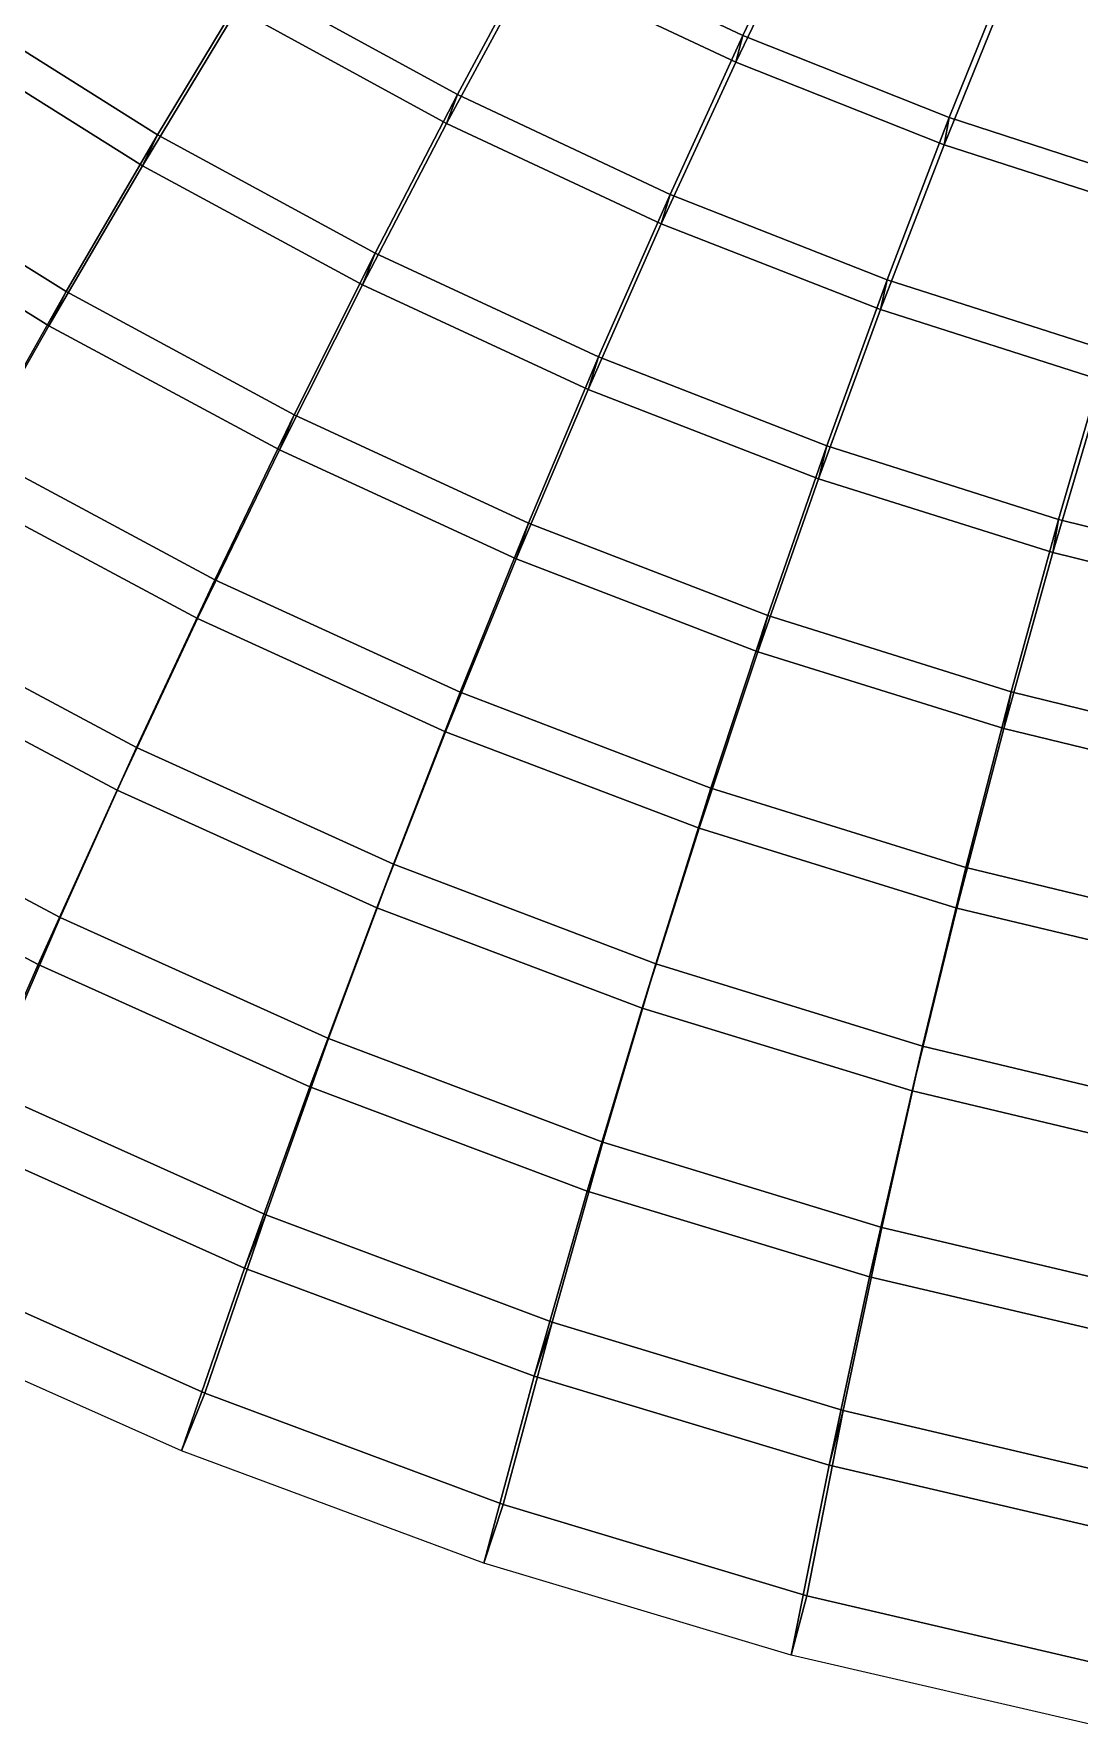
# Model space of a CAD drawing. Header units: metres. Extents: x -2184624 to 1125696, y -1900362 to 1900362.
# Drawn here: x -1068325 to -694878, y -1867737 to -1262434 of the extents above; entities that cross this region are included whole.
import ezdxf

# ---------------------------------------------------------------- set-up
doc = ezdxf.new("R2010")
doc.units = ezdxf.units.M

msp = doc.modelspace()

# ---------------------------------------------------------------- linework, layer by layer
at = {"layer": '1'}
for points in [[(-788691.7, -1207730.5, 385545.88), (-815052.1, -1263045, 357500.44), (-887347.25, -1228841.8, 363299.4), (-857380.6, -1174916.9, 391952.56)], [(-790620.94, -1216377.2, 405661.38), (-817575.75, -1272589.2, 377869.7), (-890574.5, -1238215.8, 383497.28), (-859966.75, -1183420.1, 411896)], [(-887347.25, -1228841.8, 363299.4), (-917031.06, -1284168.5, 330955.8), (-991098.25, -1243553.2, 335868.47), (-957812, -1189893, 368824.94)], [(-627993, -1211492.2, 415449.5), (-647945, -1268163.8, 392317.84), (-719840.06, -1244655.6, 399135.38), (-696197.75, -1188888.8, 422890.12)], [(-991098.25, -1243553.2, 335868.47), (-1024128.8, -1298483, 299019.44), (-1099495.4, -1251088.2, 303076.34), (-1062897.5, -1198101.9, 340536.53)], [(-890574.5, -1238215.8, 383497.28), (-920926.7, -1294494.5, 351448.25), (-995727.6, -1253623.8, 356201.1), (-961721.1, -1199043, 388861.62)], [(-995727.6, -1253623.8, 356201.1), (-1029518.8, -1309565.5, 319693.94), (-1105650.4, -1261823.5, 323602.97), (-1068234.8, -1207862.6, 360719.34)], [(-815052.1, -1263045, 357500.44), (-817575.75, -1272589.2, 377869.7), (-790620.94, -1216377.2, 405661.38), (-788691.7, -1207730.5, 385545.88)], [(-788691.7, -1207730.5, 385545.88), (-790620.94, -1216377.2, 405661.38), (-817575.75, -1272589.2, 377869.7), (-815052.1, -1263045, 357500.44)], [(-718585.56, -1235919.4, 378837.56), (-741252.25, -1292389.6, 351428.72), (-815052.1, -1263045, 357500.44), (-788691.7, -1207730.5, 385545.88)], [(-719840.06, -1244655.6, 399135.38), (-743053.6, -1302047.1, 371979.78), (-817575.75, -1272589.2, 377869.7), (-790620.94, -1216377.2, 405661.38)], [(-917031.06, -1284168.5, 330955.8), (-920926.7, -1294494.5, 351448.25), (-890574.5, -1238215.8, 383497.28), (-887347.25, -1228841.8, 363299.4)], [(-887347.25, -1228841.8, 363299.4), (-890574.5, -1238215.8, 383497.28), (-920926.7, -1294494.5, 351448.25), (-917031.06, -1284168.5, 330955.8)], [(-815052.1, -1263045, 357500.44), (-841026.56, -1319804.8, 325800.4), (-917031.06, -1284168.5, 330955.8), (-887347.25, -1228841.8, 363299.4)], [(-815052.1, -1263045, 357500.44), (-817575.75, -1272589.2, 377869.7), (-890574.5, -1238215.8, 383497.28), (-887347.25, -1228841.8, 363299.4)], [(-887347.25, -1228841.8, 363299.4), (-890574.5, -1238215.8, 383497.28), (-817575.75, -1272589.2, 377869.7), (-815052.1, -1263045, 357500.44)], [(-817575.75, -1272589.2, 377869.7), (-844165.7, -1330329.2, 346462.9), (-920926.7, -1294494.5, 351448.25), (-890574.5, -1238215.8, 383497.28)], [(-741252.25, -1292389.6, 351428.72), (-743053.6, -1302047.1, 371979.78), (-719840.06, -1244655.6, 399135.38), (-718585.56, -1235919.4, 378837.56)], [(-718585.56, -1235919.4, 378837.56), (-719840.06, -1244655.6, 399135.38), (-743053.6, -1302047.1, 371979.78), (-741252.25, -1292389.6, 351428.72)], [(-647380, -1259395, 371827.16), (-666281.9, -1316780.6, 345083.53), (-741252.25, -1292389.6, 351428.72), (-718585.56, -1235919.4, 378837.56)], [(-647380, -1259395, 371827.16), (-647945, -1268163.8, 392317.84), (-719840.06, -1244655.6, 399135.38), (-718585.56, -1235919.4, 378837.56)], [(-718585.56, -1235919.4, 378837.56), (-719840.06, -1244655.6, 399135.38), (-647945, -1268163.8, 392317.84), (-647380, -1259395, 371827.16)], [(-1024128.8, -1298483, 299019.44), (-1029518.8, -1309565.5, 319693.94), (-995727.6, -1253623.8, 356201.1), (-991098.25, -1243553.2, 335868.47)], [(-991098.25, -1243553.2, 335868.47), (-995727.6, -1253623.8, 356201.1), (-1029518.8, -1309565.5, 319693.94), (-1024128.8, -1298483, 299019.44)], [(-917031.06, -1284168.5, 330955.8), (-946366.9, -1340810.8, 294750.16), (-1024128.8, -1298483, 299019.44), (-991098.25, -1243553.2, 335868.47)], [(-917031.06, -1284168.5, 330955.8), (-920926.7, -1294494.5, 351448.25), (-995727.6, -1253623.8, 356201.1), (-991098.25, -1243553.2, 335868.47)], [(-991098.25, -1243553.2, 335868.47), (-995727.6, -1253623.8, 356201.1), (-920926.7, -1294494.5, 351448.25), (-917031.06, -1284168.5, 330955.8)], [(-647945, -1268163.8, 392317.84), (-667345.9, -1326491.6, 365827.1), (-743053.6, -1302047.1, 371979.78), (-719840.06, -1244655.6, 399135.38)], [(-1024128.8, -1298483, 299019.44), (-1056829, -1354581.9, 258116.22), (-1135844.4, -1305195.9, 261537.55), (-1099495.4, -1251088.2, 303076.34)], [(-1024128.8, -1298483, 299019.44), (-1029518.8, -1309565.5, 319693.94), (-1105650.4, -1261823.5, 323602.97), (-1099495.4, -1251088.2, 303076.34)], [(-1099495.4, -1251088.2, 303076.34), (-1105650.4, -1261823.5, 323602.97), (-1029518.8, -1309565.5, 319693.94), (-1024128.8, -1298483, 299019.44)], [(-920926.7, -1294494.5, 351448.25), (-950964.4, -1352182.8, 315582.53), (-1029518.8, -1309565.5, 319693.94), (-995727.6, -1253623.8, 356201.1)], [(-1029518.8, -1309565.5, 319693.94), (-1063028.2, -1366781.9, 279184.53), (-1142873.4, -1317008.4, 282460.5), (-1105650.4, -1261823.5, 323602.97)], [(-841026.56, -1319804.8, 325800.4), (-844165.7, -1330329.2, 346462.9), (-817575.75, -1272589.2, 377869.7), (-815052.1, -1263045, 357500.44)], [(-815052.1, -1263045, 357500.44), (-817575.75, -1272589.2, 377869.7), (-844165.7, -1330329.2, 346462.9), (-841026.56, -1319804.8, 325800.4)], [(-741252.25, -1292389.6, 351428.72), (-763425.56, -1350341.5, 320402.9), (-841026.56, -1319804.8, 325800.4), (-815052.1, -1263045, 357500.44)], [(-741252.25, -1292389.6, 351428.72), (-743053.6, -1302047.1, 371979.78), (-817575.75, -1272589.2, 377869.7), (-815052.1, -1263045, 357500.44)], [(-815052.1, -1263045, 357500.44), (-817575.75, -1272589.2, 377869.7), (-743053.6, -1302047.1, 371979.78), (-741252.25, -1292389.6, 351428.72)], [(-743053.6, -1302047.1, 371979.78), (-765788.8, -1361004.2, 341245.9), (-844165.7, -1330329.2, 346462.9), (-817575.75, -1272589.2, 377869.7)], [(-946366.9, -1340810.8, 294750.16), (-950964.4, -1352182.8, 315582.53), (-920926.7, -1294494.5, 351448.25), (-917031.06, -1284168.5, 330955.8)], [(-917031.06, -1284168.5, 330955.8), (-920926.7, -1294494.5, 351448.25), (-950964.4, -1352182.8, 315582.53), (-946366.9, -1340810.8, 294750.16)], [(-841026.56, -1319804.8, 325800.4), (-866555.8, -1377921.8, 290269.88), (-946366.9, -1340810.8, 294750.16), (-917031.06, -1284168.5, 330955.8)], [(-841026.56, -1319804.8, 325800.4), (-844165.7, -1330329.2, 346462.9), (-920926.7, -1294494.5, 351448.25), (-917031.06, -1284168.5, 330955.8)], [(-917031.06, -1284168.5, 330955.8), (-920926.7, -1294494.5, 351448.25), (-844165.7, -1330329.2, 346462.9), (-841026.56, -1319804.8, 325800.4)], [(-844165.7, -1330329.2, 346462.9), (-870336.94, -1389522, 311270.25), (-950964.4, -1352182.8, 315582.53), (-920926.7, -1294494.5, 351448.25)], [(-763425.56, -1350341.5, 320402.9), (-765788.8, -1361004.2, 341245.9), (-743053.6, -1302047.1, 371979.78), (-741252.25, -1292389.6, 351428.72)], [(-741252.25, -1292389.6, 351428.72), (-743053.6, -1302047.1, 371979.78), (-765788.8, -1361004.2, 341245.9), (-763425.56, -1350341.5, 320402.9)], [(-666281.9, -1316780.6, 345083.53), (-684577.3, -1375678.6, 314762.4), (-763425.56, -1350341.5, 320402.9), (-741252.25, -1292389.6, 351428.72)], [(-666281.9, -1316780.6, 345083.53), (-667345.9, -1326491.6, 365827.1), (-743053.6, -1302047.1, 371979.78), (-741252.25, -1292389.6, 351428.72)], [(-741252.25, -1292389.6, 351428.72), (-743053.6, -1302047.1, 371979.78), (-667345.9, -1326491.6, 365827.1), (-666281.9, -1316780.6, 345083.53)], [(-1056829, -1354581.9, 258116.22), (-1063028.2, -1366781.9, 279184.53), (-1029518.8, -1309565.5, 319693.94), (-1024128.8, -1298483, 299019.44)], [(-1024128.8, -1298483, 299019.44), (-1029518.8, -1309565.5, 319693.94), (-1063028.2, -1366781.9, 279184.53), (-1056829, -1354581.9, 258116.22)], [(-946366.9, -1340810.8, 294750.16), (-975287.5, -1398666.5, 254515.88), (-1056829, -1354581.9, 258116.22), (-1024128.8, -1298483, 299019.44)], [(-946366.9, -1340810.8, 294750.16), (-950964.4, -1352182.8, 315582.53), (-1029518.8, -1309565.5, 319693.94), (-1024128.8, -1298483, 299019.44)], [(-1024128.8, -1298483, 299019.44), (-1029518.8, -1309565.5, 319693.94), (-950964.4, -1352182.8, 315582.53), (-946366.9, -1340810.8, 294750.16)], [(-1056829, -1354581.9, 258116.22), (-1089124.6, -1411734.8, 213007.2), (-1171861.4, -1360313.6, 215773.4), (-1135844.4, -1305195.9, 261537.55)], [(-1056829, -1354581.9, 258116.22), (-1063028.2, -1366781.9, 279184.53), (-1142873.4, -1317008.4, 282460.5), (-1135844.4, -1305195.9, 261537.55)], [(-1135844.4, -1305195.9, 261537.55), (-1142873.4, -1317008.4, 282460.5), (-1063028.2, -1366781.9, 279184.53), (-1056829, -1354581.9, 258116.22)], [(-667345.9, -1326491.6, 365827.1), (-686149.2, -1386416.4, 335796.72), (-765788.8, -1361004.2, 341245.9), (-743053.6, -1302047.1, 371979.78)], [(-950964.4, -1352182.8, 315582.53), (-980627.75, -1411192, 275739.38), (-1063028.2, -1366781.9, 279184.53), (-1029518.8, -1309565.5, 319693.94)], [(-1063028.2, -1366781.9, 279184.53), (-1096191.1, -1425174.2, 234527.86), (-1179831.1, -1373321.6, 237151.9), (-1142873.4, -1317008.4, 282460.5)], [(-866555.8, -1377921.8, 290269.88), (-870336.94, -1389522, 311270.25), (-844165.7, -1330329.2, 346462.9), (-841026.56, -1319804.8, 325800.4)], [(-841026.56, -1319804.8, 325800.4), (-844165.7, -1330329.2, 346462.9), (-870336.94, -1389522, 311270.25), (-866555.8, -1377921.8, 290269.88)], [(-763425.56, -1350341.5, 320402.9), (-785051.2, -1409686.9, 285580), (-866555.8, -1377921.8, 290269.88), (-841026.56, -1319804.8, 325800.4)], [(-763425.56, -1350341.5, 320402.9), (-765788.8, -1361004.2, 341245.9), (-844165.7, -1330329.2, 346462.9), (-841026.56, -1319804.8, 325800.4)], [(-841026.56, -1319804.8, 325800.4), (-844165.7, -1330329.2, 346462.9), (-765788.8, -1361004.2, 341245.9), (-763425.56, -1350341.5, 320402.9)], [(-765788.8, -1361004.2, 341245.9), (-787995.8, -1421451.4, 306758.88), (-870336.94, -1389522, 311270.25), (-844165.7, -1330329.2, 346462.9)], [(-975287.5, -1398666.5, 254515.88), (-980627.75, -1411192, 275739.38), (-950964.4, -1352182.8, 315582.53), (-946366.9, -1340810.8, 294750.16)], [(-946366.9, -1340810.8, 294750.16), (-950964.4, -1352182.8, 315582.53), (-980627.75, -1411192, 275739.38), (-975287.5, -1398666.5, 254515.88)], [(-866555.8, -1377921.8, 290269.88), (-891579.7, -1437291, 250738.27), (-975287.5, -1398666.5, 254515.88), (-946366.9, -1340810.8, 294750.16)], [(-866555.8, -1377921.8, 290269.88), (-870336.94, -1389522, 311270.25), (-950964.4, -1352182.8, 315582.53), (-946366.9, -1340810.8, 294750.16)], [(-946366.9, -1340810.8, 294750.16), (-950964.4, -1352182.8, 315582.53), (-870336.94, -1389522, 311270.25), (-866555.8, -1377921.8, 290269.88)], [(-1089124.6, -1411734.8, 213007.2), (-1096191.1, -1425174.2, 234527.86), (-1063028.2, -1366781.9, 279184.53), (-1056829, -1354581.9, 258116.22)], [(-1056829, -1354581.9, 258116.22), (-1063028.2, -1366781.9, 279184.53), (-1096191.1, -1425174.2, 234527.86), (-1089124.6, -1411734.8, 213007.2)], [(-975287.5, -1398666.5, 254515.88), (-1003725.25, -1457616.5, 210096.52), (-1089124.6, -1411734.8, 213007.2), (-1056829, -1354581.9, 258116.22)], [(-975287.5, -1398666.5, 254515.88), (-980627.75, -1411192, 275739.38), (-1063028.2, -1366781.9, 279184.53), (-1056829, -1354581.9, 258116.22)], [(-1056829, -1354581.9, 258116.22), (-1063028.2, -1366781.9, 279184.53), (-980627.75, -1411192, 275739.38), (-975287.5, -1398666.5, 254515.88)], [(-870336.94, -1389522, 311270.25), (-896035.8, -1450076.5, 272127.1), (-980627.75, -1411192, 275739.38), (-950964.4, -1352182.8, 315582.53)], [(-785051.2, -1409686.9, 285580), (-787995.8, -1421451.4, 306758.88), (-765788.8, -1361004.2, 341245.9), (-763425.56, -1350341.5, 320402.9)], [(-763425.56, -1350341.5, 320402.9), (-765788.8, -1361004.2, 341245.9), (-787995.8, -1421451.4, 306758.88), (-785051.2, -1409686.9, 285580)], [(-684577.3, -1375678.6, 314762.4), (-702218.4, -1436000.8, 280679.2), (-785051.2, -1409686.9, 285580), (-763425.56, -1350341.5, 320402.9)], [(-684577.3, -1375678.6, 314762.4), (-686149.2, -1386416.4, 335796.72), (-765788.8, -1361004.2, 341245.9), (-763425.56, -1350341.5, 320402.9)], [(-763425.56, -1350341.5, 320402.9), (-765788.8, -1361004.2, 341245.9), (-686149.2, -1386416.4, 335796.72), (-684577.3, -1375678.6, 314762.4)], [(-686149.2, -1386416.4, 335796.72), (-704310.5, -1447862.2, 302047.44), (-787995.8, -1421451.4, 306758.88), (-765788.8, -1361004.2, 341245.9)], [(-980627.75, -1411192, 275739.38), (-1009857.5, -1471420.2, 231769.05), (-1096191.1, -1425174.2, 234527.86), (-1063028.2, -1366781.9, 279184.53)], [(-891579.7, -1437291, 250738.27), (-896035.8, -1450076.5, 272127.1), (-870336.94, -1389522, 311270.25), (-866555.8, -1377921.8, 290269.88)], [(-866555.8, -1377921.8, 290269.88), (-870336.94, -1389522, 311270.25), (-896035.8, -1450076.5, 272127.1), (-891579.7, -1437291, 250738.27)], [(-785051.2, -1409686.9, 285580), (-806077.25, -1470319.2, 246784.22), (-891579.7, -1437291, 250738.27), (-866555.8, -1377921.8, 290269.88)], [(-785051.2, -1409686.9, 285580), (-787995.8, -1421451.4, 306758.88), (-870336.94, -1389522, 311270.25), (-866555.8, -1377921.8, 290269.88)], [(-866555.8, -1377921.8, 290269.88), (-870336.94, -1389522, 311270.25), (-787995.8, -1421451.4, 306758.88), (-785051.2, -1409686.9, 285580)], [(-702218.4, -1436000.8, 280679.2), (-704310.5, -1447862.2, 302047.44), (-686149.2, -1386416.4, 335796.72), (-684577.3, -1375678.6, 314762.4)], [(-684577.3, -1375678.6, 314762.4), (-686149.2, -1386416.4, 335796.72), (-704310.5, -1447862.2, 302047.44), (-702218.4, -1436000.8, 280679.2)], [(-604838.75, -1395739.5, 308875.8), (-618430.1, -1456780.4, 275565.16), (-702218.4, -1436000.8, 280679.2), (-684577.3, -1375678.6, 314762.4)], [(-787995.8, -1421451.4, 306758.88), (-809628.25, -1483296.5, 268348.75), (-896035.8, -1450076.5, 272127.1), (-870336.94, -1389522, 311270.25)], [(-605607.75, -1406485.8, 330112.62), (-619658.25, -1468668.9, 297133.97), (-704310.5, -1447862.2, 302047.44), (-686149.2, -1386416.4, 335796.72)], [(-1003725.25, -1457616.5, 210096.52), (-1009857.5, -1471420.2, 231769.05), (-980627.75, -1411192, 275739.38), (-975287.5, -1398666.5, 254515.88)], [(-975287.5, -1398666.5, 254515.88), (-980627.75, -1411192, 275739.38), (-1009857.5, -1471420.2, 231769.05), (-1003725.25, -1457616.5, 210096.52)], [(-891579.7, -1437291, 250738.27), (-916039.44, -1497791.1, 207043.03), (-1003725.25, -1457616.5, 210096.52), (-975287.5, -1398666.5, 254515.88)], [(-891579.7, -1437291, 250738.27), (-896035.8, -1450076.5, 272127.1), (-980627.75, -1411192, 275739.38), (-975287.5, -1398666.5, 254515.88)], [(-975287.5, -1398666.5, 254515.88), (-980627.75, -1411192, 275739.38), (-896035.8, -1450076.5, 272127.1), (-891579.7, -1437291, 250738.27)], [(-806077.25, -1470319.2, 246784.22), (-809628.25, -1483296.5, 268348.75), (-787995.8, -1421451.4, 306758.88), (-785051.2, -1409686.9, 285580)], [(-785051.2, -1409686.9, 285580), (-787995.8, -1421451.4, 306758.88), (-809628.25, -1483296.5, 268348.75), (-806077.25, -1470319.2, 246784.22)], [(-702218.4, -1436000.8, 280679.2), (-719160.9, -1497639.5, 242652.94), (-806077.25, -1470319.2, 246784.22), (-785051.2, -1409686.9, 285580)], [(-702218.4, -1436000.8, 280679.2), (-704310.5, -1447862.2, 302047.44), (-787995.8, -1421451.4, 306758.88), (-785051.2, -1409686.9, 285580)], [(-785051.2, -1409686.9, 285580), (-787995.8, -1421451.4, 306758.88), (-704310.5, -1447862.2, 302047.44), (-702218.4, -1436000.8, 280679.2)], [(-1003725.25, -1457616.5, 210096.52), (-1031613.25, -1517527.9, 161346), (-1120938.4, -1469813.1, 163552.36), (-1089124.6, -1411734.8, 213007.2)], [(-1003725.25, -1457616.5, 210096.52), (-1009857.5, -1471420.2, 231769.05), (-1096191.1, -1425174.2, 234527.86), (-1089124.6, -1411734.8, 213007.2)], [(-1089124.6, -1411734.8, 213007.2), (-1096191.1, -1425174.2, 234527.86), (-1009857.5, -1471420.2, 231769.05), (-1003725.25, -1457616.5, 210096.52)], [(-896035.8, -1450076.5, 272127.1), (-921210.7, -1511888.6, 228877.44), (-1009857.5, -1471420.2, 231769.05), (-980627.75, -1411192, 275739.38)], [(-704310.5, -1447862.2, 302047.44), (-721790.25, -1510736.8, 264404), (-809628.25, -1483296.5, 268348.75), (-787995.8, -1421451.4, 306758.88)], [(-1009857.5, -1471420.2, 231769.05), (-1038596.1, -1532753.6, 183533.1), (-1128941.1, -1484632.6, 185591.61), (-1096191.1, -1425174.2, 234527.86)], [(-916039.44, -1497791.1, 207043.03), (-921210.7, -1511888.6, 228877.44), (-896035.8, -1450076.5, 272127.1), (-891579.7, -1437291, 250738.27)], [(-891579.7, -1437291, 250738.27), (-896035.8, -1450076.5, 272127.1), (-921210.7, -1511888.6, 228877.44), (-916039.44, -1497791.1, 207043.03)], [(-806077.25, -1470319.2, 246784.22), (-826453.3, -1532115, 203847.1), (-916039.44, -1497791.1, 207043.03), (-891579.7, -1437291, 250738.27)], [(-806077.25, -1470319.2, 246784.22), (-809628.25, -1483296.5, 268348.75), (-896035.8, -1450076.5, 272127.1), (-891579.7, -1437291, 250738.27)], [(-891579.7, -1437291, 250738.27), (-896035.8, -1450076.5, 272127.1), (-809628.25, -1483296.5, 268348.75), (-806077.25, -1470319.2, 246784.22)], [(-719160.9, -1497639.5, 242652.94), (-721790.25, -1510736.8, 264404), (-704310.5, -1447862.2, 302047.44), (-702218.4, -1436000.8, 280679.2)], [(-702218.4, -1436000.8, 280679.2), (-704310.5, -1447862.2, 302047.44), (-721790.25, -1510736.8, 264404), (-719160.9, -1497639.5, 242652.94)], [(-618430.1, -1456780.4, 275565.16), (-631219.44, -1519162.4, 238342.4), (-719160.9, -1497639.5, 242652.94), (-702218.4, -1436000.8, 280679.2)], [(-618430.1, -1456780.4, 275565.16), (-619658.25, -1468668.9, 297133.97), (-704310.5, -1447862.2, 302047.44), (-702218.4, -1436000.8, 280679.2)], [(-702218.4, -1436000.8, 280679.2), (-704310.5, -1447862.2, 302047.44), (-619658.25, -1468668.9, 297133.97), (-618430.1, -1456780.4, 275565.16)], [(-809628.25, -1483296.5, 268348.75), (-830641.56, -1546433, 225853.66), (-921210.7, -1511888.6, 228877.44), (-896035.8, -1450076.5, 272127.1)], [(-619658.25, -1468668.9, 297133.97), (-632915.44, -1532305.4, 260291.16), (-721790.25, -1510736.8, 264404), (-704310.5, -1447862.2, 302047.44)], [(-1031613.25, -1517527.9, 161346), (-1038596.1, -1532753.6, 183533.1), (-1009857.5, -1471420.2, 231769.05), (-1003725.25, -1457616.5, 210096.52)], [(-1003725.25, -1457616.5, 210096.52), (-1009857.5, -1471420.2, 231769.05), (-1038596.1, -1532753.6, 183533.1), (-1031613.25, -1517527.9, 161346)], [(-916039.44, -1497791.1, 207043.03), (-939876.44, -1559285.2, 159032.05), (-1031613.25, -1517527.9, 161346), (-1003725.25, -1457616.5, 210096.52)], [(-916039.44, -1497791.1, 207043.03), (-921210.7, -1511888.6, 228877.44), (-1009857.5, -1471420.2, 231769.05), (-1003725.25, -1457616.5, 210096.52)], [(-1003725.25, -1457616.5, 210096.52), (-1009857.5, -1471420.2, 231769.05), (-921210.7, -1511888.6, 228877.44), (-916039.44, -1497791.1, 207043.03)], [(-1031613.25, -1517527.9, 161346), (-1058883.4, -1578254.5, 108134.54), (-1152194.4, -1528676.8, 109627.64), (-1120938.4, -1469813.1, 163552.36)], [(-1031613.25, -1517527.9, 161346), (-1038596.1, -1532753.6, 183533.1), (-1128941.1, -1484632.6, 185591.61), (-1120938.4, -1469813.1, 163552.36)], [(-1120938.4, -1469813.1, 163552.36), (-1128941.1, -1484632.6, 185591.61), (-1038596.1, -1532753.6, 183533.1), (-1031613.25, -1517527.9, 161346)], [(-826453.3, -1532115, 203847.1), (-830641.56, -1546433, 225853.66), (-809628.25, -1483296.5, 268348.75), (-806077.25, -1470319.2, 246784.22)], [(-806077.25, -1470319.2, 246784.22), (-809628.25, -1483296.5, 268348.75), (-830641.56, -1546433, 225853.66), (-826453.3, -1532115, 203847.1)], [(-719160.9, -1497639.5, 242652.94), (-735363.1, -1560468.8, 200508.62), (-826453.3, -1532115, 203847.1), (-806077.25, -1470319.2, 246784.22)], [(-719160.9, -1497639.5, 242652.94), (-721790.25, -1510736.8, 264404), (-809628.25, -1483296.5, 268348.75), (-806077.25, -1470319.2, 246784.22)], [(-806077.25, -1470319.2, 246784.22), (-809628.25, -1483296.5, 268348.75), (-721790.25, -1510736.8, 264404), (-719160.9, -1497639.5, 242652.94)], [(-921210.7, -1511888.6, 228877.44), (-945811.2, -1574841.2, 181376.73), (-1038596.1, -1532753.6, 183533.1), (-1009857.5, -1471420.2, 231769.05)], [(-1038596.1, -1532753.6, 183533.1), (-1066786.6, -1595069, 130910.414), (-1161214.9, -1545039.2, 132260.5), (-1128941.1, -1484632.6, 185591.61)], [(-721790.25, -1510736.8, 264404), (-738551.4, -1574931, 222697.97), (-830641.56, -1546433, 225853.66), (-809628.25, -1483296.5, 268348.75)], [(-939876.44, -1559285.2, 159032.05), (-945811.2, -1574841.2, 181376.73), (-921210.7, -1511888.6, 228877.44), (-916039.44, -1497791.1, 207043.03)], [(-916039.44, -1497791.1, 207043.03), (-921210.7, -1511888.6, 228877.44), (-945811.2, -1574841.2, 181376.73), (-939876.44, -1559285.2, 159032.05)], [(-826453.3, -1532115, 203847.1), (-846130.06, -1594933.1, 156610.5), (-939876.44, -1559285.2, 159032.05), (-916039.44, -1497791.1, 207043.03)], [(-826453.3, -1532115, 203847.1), (-830641.56, -1546433, 225853.66), (-921210.7, -1511888.6, 228877.44), (-916039.44, -1497791.1, 207043.03)], [(-916039.44, -1497791.1, 207043.03), (-921210.7, -1511888.6, 228877.44), (-830641.56, -1546433, 225853.66), (-826453.3, -1532115, 203847.1)], [(-735363.1, -1560468.8, 200508.62), (-738551.4, -1574931, 222697.97), (-721790.25, -1510736.8, 264404), (-719160.9, -1497639.5, 242652.94)], [(-719160.9, -1497639.5, 242652.94), (-721790.25, -1510736.8, 264404), (-738551.4, -1574931, 222697.97), (-735363.1, -1560468.8, 200508.62)], [(-631219.44, -1519162.4, 238342.4), (-643174.44, -1582758.1, 197025.88), (-735363.1, -1560468.8, 200508.62), (-719160.9, -1497639.5, 242652.94)], [(-631219.44, -1519162.4, 238342.4), (-632915.44, -1532305.4, 260291.16), (-721790.25, -1510736.8, 264404), (-719160.9, -1497639.5, 242652.94)], [(-719160.9, -1497639.5, 242652.94), (-721790.25, -1510736.8, 264404), (-632915.44, -1532305.4, 260291.16), (-631219.44, -1519162.4, 238342.4)], [(-830641.56, -1546433, 225853.66), (-850993.44, -1610740.1, 179122.94), (-945811.2, -1574841.2, 181376.73), (-921210.7, -1511888.6, 228877.44)], [(-632915.44, -1532305.4, 260291.16), (-645350.7, -1597285.1, 219409.06), (-738551.4, -1574931, 222697.97), (-721790.25, -1510736.8, 264404)], [(-1058883.4, -1578254.5, 108134.54), (-1066786.6, -1595069, 130910.414), (-1038596.1, -1532753.6, 183533.1), (-1031613.25, -1517527.9, 161346)], [(-1031613.25, -1517527.9, 161346), (-1038596.1, -1532753.6, 183533.1), (-1066786.6, -1595069, 130910.414), (-1058883.4, -1578254.5, 108134.54)], [(-939876.44, -1559285.2, 159032.05), (-963033.75, -1621621.9, 106568.45), (-1058883.4, -1578254.5, 108134.54), (-1031613.25, -1517527.9, 161346)], [(-939876.44, -1559285.2, 159032.05), (-945811.2, -1574841.2, 181376.73), (-1038596.1, -1532753.6, 183533.1), (-1031613.25, -1517527.9, 161346)], [(-1031613.25, -1517527.9, 161346), (-1038596.1, -1532753.6, 183533.1), (-945811.2, -1574841.2, 181376.73), (-939876.44, -1559285.2, 159032.05)], [(-1058883.4, -1578254.5, 108134.54), (-1085471.6, -1639640, 50347.633), (-1182817.4, -1588175, 51125.227), (-1152194.4, -1528676.8, 109627.64)], [(-1058883.4, -1578254.5, 108134.54), (-1066786.6, -1595069, 130910.414), (-1161214.9, -1545039.2, 132260.5), (-1152194.4, -1528676.8, 109627.64)], [(-1152194.4, -1528676.8, 109627.64), (-1161214.9, -1545039.2, 132260.5), (-1066786.6, -1595069, 130910.414), (-1058883.4, -1578254.5, 108134.54)], [(-945811.2, -1574841.2, 181376.73), (-969789.75, -1638805.9, 129496.89), (-1066786.6, -1595069, 130910.414), (-1038596.1, -1532753.6, 183533.1)], [(-846130.06, -1594933.1, 156610.5), (-850993.44, -1610740.1, 179122.94), (-830641.56, -1546433, 225853.66), (-826453.3, -1532115, 203847.1)], [(-826453.3, -1532115, 203847.1), (-830641.56, -1546433, 225853.66), (-850993.44, -1610740.1, 179122.94), (-846130.06, -1594933.1, 156610.5)], [(-735363.1, -1560468.8, 200508.62), (-750786.8, -1624345.9, 154081.5), (-846130.06, -1594933.1, 156610.5), (-826453.3, -1532115, 203847.1)], [(-735363.1, -1560468.8, 200508.62), (-738551.4, -1574931, 222697.97), (-830641.56, -1546433, 225853.66), (-826453.3, -1532115, 203847.1)], [(-826453.3, -1532115, 203847.1), (-830641.56, -1546433, 225853.66), (-738551.4, -1574931, 222697.97), (-735363.1, -1560468.8, 200508.62)], [(-1066786.6, -1595069, 130910.414), (-1094377.9, -1658236.5, 73796.49), (-1192951.6, -1606269.8, 74436.66), (-1161214.9, -1545039.2, 132260.5)], [(-738551.4, -1574931, 222697.97), (-754561.06, -1640322.1, 176772.06), (-850993.44, -1610740.1, 179122.94), (-830641.56, -1546433, 225853.66)], [(-963033.75, -1621621.9, 106568.45), (-969789.75, -1638805.9, 129496.89), (-945811.2, -1574841.2, 181376.73), (-939876.44, -1559285.2, 159032.05)], [(-939876.44, -1559285.2, 159032.05), (-945811.2, -1574841.2, 181376.73), (-969789.75, -1638805.9, 129496.89), (-963033.75, -1621621.9, 106568.45)], [(-846130.06, -1594933.1, 156610.5), (-865062.2, -1658619, 104930.195), (-963033.75, -1621621.9, 106568.45), (-939876.44, -1559285.2, 159032.05)], [(-846130.06, -1594933.1, 156610.5), (-850993.44, -1610740.1, 179122.94), (-945811.2, -1574841.2, 181376.73), (-939876.44, -1559285.2, 159032.05)], [(-939876.44, -1559285.2, 159032.05), (-945811.2, -1574841.2, 181376.73), (-850993.44, -1610740.1, 179122.94), (-846130.06, -1594933.1, 156610.5)], [(-750786.8, -1624345.9, 154081.5), (-754561.06, -1640322.1, 176772.06), (-738551.4, -1574931, 222697.97), (-735363.1, -1560468.8, 200508.62)], [(-735363.1, -1560468.8, 200508.62), (-738551.4, -1574931, 222697.97), (-754561.06, -1640322.1, 176772.06), (-750786.8, -1624345.9, 154081.5)], [(-643174.44, -1582758.1, 197025.88), (-654267.56, -1647422.6, 151443.67), (-750786.8, -1624345.9, 154081.5), (-735363.1, -1560468.8, 200508.62)], [(-643174.44, -1582758.1, 197025.88), (-645350.7, -1597285.1, 219409.06), (-738551.4, -1574931, 222697.97), (-735363.1, -1560468.8, 200508.62)], [(-735363.1, -1560468.8, 200508.62), (-738551.4, -1574931, 222697.97), (-645350.7, -1597285.1, 219409.06), (-643174.44, -1582758.1, 197025.88)], [(-1085471.6, -1639640, 50347.633), (-1094377.9, -1658236.5, 73796.49), (-1066786.6, -1595069, 130910.414), (-1058883.4, -1578254.5, 108134.54)], [(-1058883.4, -1578254.5, 108134.54), (-1066786.6, -1595069, 130910.414), (-1094377.9, -1658236.5, 73796.49), (-1085471.6, -1639640, 50347.633)], [(-963033.75, -1621621.9, 106568.45), (-985456, -1684639.2, 49532.28), (-1085471.6, -1639640, 50347.633), (-1058883.4, -1578254.5, 108134.54)], [(-963033.75, -1621621.9, 106568.45), (-969789.75, -1638805.9, 129496.89), (-1066786.6, -1595069, 130910.414), (-1058883.4, -1578254.5, 108134.54)], [(-1058883.4, -1578254.5, 108134.54), (-1066786.6, -1595069, 130910.414), (-969789.75, -1638805.9, 129496.89), (-963033.75, -1621621.9, 106568.45)], [(-850993.44, -1610740.1, 179122.94), (-870646.2, -1676086.8, 128021.01), (-969789.75, -1638805.9, 129496.89), (-945811.2, -1574841.2, 181376.73)], [(-645350.7, -1597285.1, 219409.06), (-656940.56, -1663482.9, 174323.3), (-754561.06, -1640322.1, 176772.06), (-738551.4, -1574931, 222697.97)], [(-969789.75, -1638805.9, 129496.89), (-993101.9, -1703647.8, 73127.77), (-1094377.9, -1658236.5, 73796.49), (-1066786.6, -1595069, 130910.414)], [(-865062.2, -1658619, 104930.195), (-870646.2, -1676086.8, 128021.01), (-850993.44, -1610740.1, 179122.94), (-846130.06, -1594933.1, 156610.5)], [(-846130.06, -1594933.1, 156610.5), (-850993.44, -1610740.1, 179122.94), (-870646.2, -1676086.8, 128021.01), (-865062.2, -1658619, 104930.195)], [(-750786.8, -1624345.9, 154081.5), (-765396.9, -1689112, 103219.1), (-865062.2, -1658619, 104930.195), (-846130.06, -1594933.1, 156610.5)], [(-750786.8, -1624345.9, 154081.5), (-754561.06, -1640322.1, 176772.06), (-850993.44, -1610740.1, 179122.94), (-846130.06, -1594933.1, 156610.5)], [(-846130.06, -1594933.1, 156610.5), (-850993.44, -1610740.1, 179122.94), (-754561.06, -1640322.1, 176772.06), (-750786.8, -1624345.9, 154081.5)], [(-754561.06, -1640322.1, 176772.06), (-769790.5, -1706774.8, 126482.52), (-870646.2, -1676086.8, 128021.01), (-850993.44, -1610740.1, 179122.94)], [(-985456, -1684639.2, 49532.28), (-993101.9, -1703647.8, 73127.77), (-969789.75, -1638805.9, 129496.89), (-963033.75, -1621621.9, 106568.45)], [(-963033.75, -1621621.9, 106568.45), (-969789.75, -1638805.9, 129496.89), (-993101.9, -1703647.8, 73127.77), (-985456, -1684639.2, 49532.28)], [(-865062.2, -1658619, 104930.195), (-883204.56, -1723004.2, 48678.484), (-985456, -1684639.2, 49532.28), (-963033.75, -1621621.9, 106568.45)], [(-865062.2, -1658619, 104930.195), (-870646.2, -1676086.8, 128021.01), (-969789.75, -1638805.9, 129496.89), (-963033.75, -1621621.9, 106568.45)], [(-963033.75, -1621621.9, 106568.45), (-969789.75, -1638805.9, 129496.89), (-870646.2, -1676086.8, 128021.01), (-865062.2, -1658619, 104930.195)], [(-765396.9, -1689112, 103219.1), (-769790.5, -1706774.8, 126482.52), (-754561.06, -1640322.1, 176772.06), (-750786.8, -1624345.9, 154081.5)], [(-750786.8, -1624345.9, 154081.5), (-754561.06, -1640322.1, 176772.06), (-769790.5, -1706774.8, 126482.52), (-765396.9, -1689112, 103219.1)], [(-654267.56, -1647422.6, 151443.67), (-664475, -1712995.5, 101435.24), (-765396.9, -1689112, 103219.1), (-750786.8, -1624345.9, 154081.5)], [(-654267.56, -1647422.6, 151443.67), (-656940.56, -1663482.9, 174323.3), (-754561.06, -1640322.1, 176772.06), (-750786.8, -1624345.9, 154081.5)], [(-750786.8, -1624345.9, 154081.5), (-754561.06, -1640322.1, 176772.06), (-656940.56, -1663482.9, 174323.3), (-654267.56, -1647422.6, 151443.67)], [(-985456, -1684639.2, 49532.28), (-1007195.5, -1748370, -12387.574), (-1111428.2, -1701715.2, -12318.23), (-1085471.6, -1639640, 50347.633)], [(-985456, -1684639.2, 49532.28), (-993101.9, -1703647.8, 73127.77), (-1094377.9, -1658236.5, 73796.49), (-1085471.6, -1639640, 50347.633)], [(-1085471.6, -1639640, 50347.633), (-1094377.9, -1658236.5, 73796.49), (-993101.9, -1703647.8, 73127.77), (-985456, -1684639.2, 49532.28)], [(-870646.2, -1676086.8, 128021.01), (-889564.06, -1742331.5, 72430.11), (-993101.9, -1703647.8, 73127.77), (-969789.75, -1638805.9, 129496.89)], [(-656940.56, -1663482.9, 174323.3), (-667666.1, -1730762.2, 124881.85), (-769790.5, -1706774.8, 126482.52), (-754561.06, -1640322.1, 176772.06)], [(-993101.9, -1703647.8, 73127.77), (-1015603.1, -1769024.8, 12387.574), (-1121204.2, -1721928.8, 12318.23), (-1094377.9, -1658236.5, 73796.49)], [(-883204.56, -1723004.2, 48678.484), (-889564.06, -1742331.5, 72430.11), (-870646.2, -1676086.8, 128021.01), (-865062.2, -1658619, 104930.195)], [(-865062.2, -1658619, 104930.195), (-870646.2, -1676086.8, 128021.01), (-889564.06, -1742331.5, 72430.11), (-883204.56, -1723004.2, 48678.484)], [(-765396.9, -1689112, 103219.1), (-779160.3, -1754595.9, 47786.938), (-883204.56, -1723004.2, 48678.484), (-865062.2, -1658619, 104930.195)], [(-765396.9, -1689112, 103219.1), (-769790.5, -1706774.8, 126482.52), (-870646.2, -1676086.8, 128021.01), (-865062.2, -1658619, 104930.195)], [(-865062.2, -1658619, 104930.195), (-870646.2, -1676086.8, 128021.01), (-769790.5, -1706774.8, 126482.52), (-765396.9, -1689112, 103219.1)], [(-769790.5, -1706774.8, 126482.52), (-784214.2, -1774145.6, 71704.58), (-889564.06, -1742331.5, 72430.11), (-870646.2, -1676086.8, 128021.01)], [(-1007195.5, -1748370, -12387.574), (-1015603.1, -1769024.8, 12387.574), (-993101.9, -1703647.8, 73127.77), (-985456, -1684639.2, 49532.28)], [(-985456, -1684639.2, 49532.28), (-993101.9, -1703647.8, 73127.77), (-1015603.1, -1769024.8, 12387.574), (-1007195.5, -1748370, -12387.574)], [(-883204.56, -1723004.2, 48678.484), (-900609.5, -1788125.1, -12461.477), (-1007195.5, -1748370, -12387.574), (-985456, -1684639.2, 49532.28)], [(-883204.56, -1723004.2, 48678.484), (-889564.06, -1742331.5, 72430.11), (-993101.9, -1703647.8, 73127.77), (-985456, -1684639.2, 49532.28)], [(-985456, -1684639.2, 49532.28), (-993101.9, -1703647.8, 73127.77), (-889564.06, -1742331.5, 72430.11), (-883204.56, -1723004.2, 48678.484)], [(-779160.3, -1754595.9, 47786.938), (-784214.2, -1774145.6, 71704.58), (-769790.5, -1706774.8, 126482.52), (-765396.9, -1689112, 103219.1)], [(-765396.9, -1689112, 103219.1), (-769790.5, -1706774.8, 126482.52), (-784214.2, -1774145.6, 71704.58), (-779160.3, -1754595.9, 47786.938)], [(-664475, -1712995.5, 101435.24), (-673777.8, -1779300.2, 46856.85), (-779160.3, -1754595.9, 47786.938), (-765396.9, -1689112, 103219.1)], [(-664475, -1712995.5, 101435.24), (-667666.1, -1730762.2, 124881.85), (-769790.5, -1706774.8, 126482.52), (-765396.9, -1689112, 103219.1)], [(-765396.9, -1689112, 103219.1), (-769790.5, -1706774.8, 126482.52), (-667666.1, -1730762.2, 124881.85), (-664475, -1712995.5, 101435.24)], [(-1007195.5, -1748370, -12387.574), (-1015603.1, -1769024.8, 12387.574), (-1121204.2, -1721928.8, 12318.23), (-1111428.2, -1701715.2, -12318.23)], [(-889564.06, -1742331.5, 72430.11), (-907622.1, -1809119.9, 12461.477), (-1015603.1, -1769024.8, 12387.574), (-993101.9, -1703647.8, 73127.77)], [(-667666.1, -1730762.2, 124881.85), (-677513.56, -1798974, 70950.75), (-784214.2, -1774145.6, 71704.58), (-769790.5, -1706774.8, 126482.52)], [(-900609.5, -1788125.1, -12461.477), (-907622.1, -1809119.9, 12461.477), (-889564.06, -1742331.5, 72430.11), (-883204.56, -1723004.2, 48678.484)], [(-883204.56, -1723004.2, 48678.484), (-889564.06, -1742331.5, 72430.11), (-907622.1, -1809119.9, 12461.477), (-900609.5, -1788125.1, -12461.477)], [(-779160.3, -1754595.9, 47786.938), (-792130.56, -1820833.1, -12540.069), (-900609.5, -1788125.1, -12461.477), (-883204.56, -1723004.2, 48678.484)], [(-779160.3, -1754595.9, 47786.938), (-784214.2, -1774145.6, 71704.58), (-889564.06, -1742331.5, 72430.11), (-883204.56, -1723004.2, 48678.484)], [(-883204.56, -1723004.2, 48678.484), (-889564.06, -1742331.5, 72430.11), (-784214.2, -1774145.6, 71704.58), (-779160.3, -1754595.9, 47786.938)], [(-784214.2, -1774145.6, 71704.58), (-797729.06, -1842064.1, 12540.069), (-907622.1, -1809119.9, 12461.477), (-889564.06, -1742331.5, 72430.11)], [(-900609.5, -1788125.1, -12461.477), (-907622.1, -1809119.9, 12461.477), (-1015603.1, -1769024.8, 12387.574), (-1007195.5, -1748370, -12387.574)], [(-792130.56, -1820833.1, -12540.069), (-797729.06, -1842064.1, 12540.069), (-784214.2, -1774145.6, 71704.58), (-779160.3, -1754595.9, 47786.938)], [(-779160.3, -1754595.9, 47786.938), (-784214.2, -1774145.6, 71704.58), (-797729.06, -1842064.1, 12540.069), (-792130.56, -1820833.1, -12540.069)], [(-673777.8, -1779300.2, 46856.85), (-682228.5, -1846376.2, -12623.597), (-792130.56, -1820833.1, -12540.069), (-779160.3, -1754595.9, 47786.938)], [(-673777.8, -1779300.2, 46856.85), (-677513.56, -1798974, 70950.75), (-784214.2, -1774145.6, 71704.58), (-779160.3, -1754595.9, 47786.938)], [(-779160.3, -1754595.9, 47786.938), (-784214.2, -1774145.6, 71704.58), (-677513.56, -1798974, 70950.75), (-673777.8, -1779300.2, 46856.85)], [(-677513.56, -1798974, 70950.75), (-686401.25, -1867737, 12623.597), (-797729.06, -1842064.1, 12540.069), (-784214.2, -1774145.6, 71704.58)], [(-792130.56, -1820833.1, -12540.069), (-797729.06, -1842064.1, 12540.069), (-907622.1, -1809119.9, 12461.477), (-900609.5, -1788125.1, -12461.477)], [(-682228.5, -1846376.2, -12623.597), (-686401.25, -1867737, 12623.597), (-797729.06, -1842064.1, 12540.069), (-792130.56, -1820833.1, -12540.069)]]:
    msp.add_3dface(points, dxfattribs=at)

doc.saveas('drawing.dxf')
